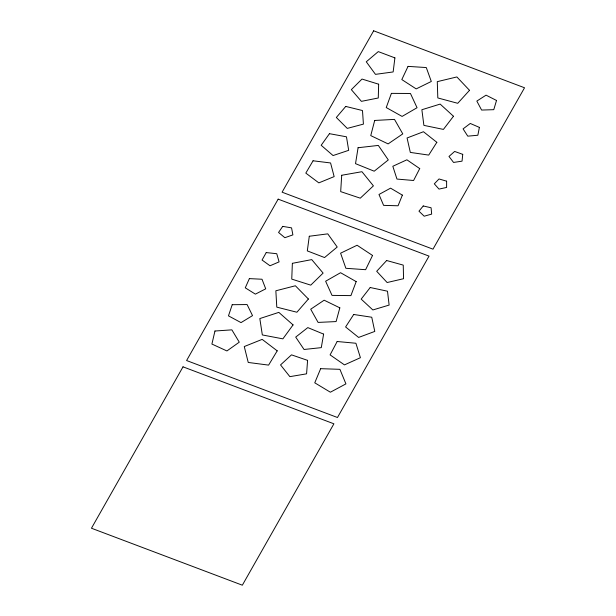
<?xml version="1.0" encoding="UTF-8"?>
<svg xmlns="http://www.w3.org/2000/svg" width="616" height="616" viewBox="0 0 616 616"><rect width="100%" height="100%" fill="white"/><g stroke="black" fill="none" stroke-linecap="round" stroke-linejoin="round"><path stroke-width="0.92" d="M446.623 181.181L446.608 187.449L439 189.089L434.311 183.845L439.023 178.956L446.623 181.181M378.648 84.207L378.27 97.99L361.4 101.355L351.343 89.651L362.008 79.056L378.648 84.207M292.361 263.325L291.753 279.11L310.757 285.139L323.107 273.088L311.742 259.606L292.361 263.325M341.711 175.26L340.679 191.622L360.275 198.175L373.411 185.863L361.939 171.702L341.711 175.26M307.584 360.36L306.583 373.835L289.866 376.653L280.542 364.918L291.491 354.855L307.584 360.36M462.732 154.346L462.054 161.153L453.561 162.447L448.979 156.449L454.647 151.444L462.732 154.346M394.902 57.881L393.154 71.941L375.467 74.359L366.274 61.793L378.286 51.605L394.902 57.881M309.286 236.251L307.307 250.897L324.563 257.55L337.214 247.024L327.766 233.857L309.286 236.251M358.081 147.725L355.524 163.656L374.197 171.202L388.296 159.929L378.332 145.422L358.081 147.725M323.616 334.118L321.29 347.64L304.05 349.48L295.711 337.098L307.808 327.596L323.616 334.118M479.394 127.396L477.847 135.243L467.767 136.159L463.086 128.883L470.278 123.462L479.394 127.396M214.961 331.015L211.904 344.051L226.927 350.951L239.27 342.173L231.87 329.853L214.961 331.015M374.697 120.451L370.755 135.605L388.111 143.905L402.779 133.888L394.494 119.396L374.697 120.451M339.832 307.846L336.097 321.575L318.095 322.414L310.71 309.209L324.147 300.2L339.832 307.846M496.519 100.47L493.77 109.679L481.604 110.064L476.838 101.086L486.055 95.157L496.519 100.47M232.224 304.704L228.467 315.854L241.018 322.607L252.529 315.623L247.101 304.558L232.224 304.704M391.399 93.37L386.24 107.554L402.094 116.424L417.055 107.723L410.448 93.478L391.399 93.37M356.187 281.612L350.904 295.618L332.024 295.387L325.625 281.227L340.563 272.711L356.187 281.612M402.363 195.126L398.059 205.775L383.606 205.374L378.979 194.487L390.567 188.149L402.363 195.126M320.659 368.668L314.761 382.813L330.376 392.215L345.923 383.884L339.916 369.33L320.659 368.668M249.372 278.617L245.276 287.826L255.378 294.14L265.719 288.835L262.008 279.24L249.372 278.617M408.054 66.382L401.809 79.572L416.185 88.897L431.308 81.466L426.287 67.552L408.054 66.382M372.541 255.455L365.619 269.7L345.869 268.291L340.594 253.184L357.08 245.245L372.541 255.455M419.727 168.591L413.59 180.496L396.958 179.064L392.823 166.274L406.891 159.798L419.727 168.591M337.168 341.51L330.091 354.878L344.46 364.888L360.414 357.704L355.909 343.251L337.168 341.51M266.228 252.575L262.062 260.029L270.016 265.781L279.094 261.877L276.753 253.715L266.228 252.575M183.021 366.836L91.461 528.228L242.342 585.2L333.903 423.808L183.021 366.836M278.155 199.145L186.594 360.537L337.476 417.509L429.036 256.117L278.155 199.145M373.658 30.8L282.097 192.192L432.979 249.164L524.539 87.772L373.658 30.8M313.067 160.791L305.813 173.104L318.842 182.875L334.149 176.6L330.576 162.955L313.067 160.791M277.215 350.843L268.607 365.111L248.24 362.454L244.267 346.546L262.17 339.377L277.215 350.843M436.836 142.311L428.721 155.093L410.318 152.414L407.068 137.976L423.454 131.732L436.836 142.311M353.715 314.483L345.599 326.965L358.62 337.437L374.782 331.423L371.748 317.232L353.715 314.483M282.705 226.38L278.555 232.463L284.854 237.707L292.885 234.873L291.56 227.866L282.705 226.38M329.46 133.68L321.175 145.276L333.056 155.555L348.687 150.327L346.469 136.806L329.46 133.68M293.062 324.909L282.875 338.854L262.331 334.942L259.821 318.572L278.817 312.374L293.062 324.909M453.476 116.255L443.412 129.406L423.885 125.371L421.875 109.733L440.163 104.096L453.476 116.255M370.216 287.518L361.176 299.106L372.857 309.956L389.127 305.074L387.495 291.206L370.216 287.518M423.238 205.96L418.972 211.18L424.185 216.208L431.67 214.091L431.085 207.761L423.238 205.96M345.753 106.429L336.344 117.471L347.262 128.398L363.417 124.116L362.485 110.541L345.753 106.429M308.393 299.014L296.904 312.235L276.792 307.145L275.853 290.791L295.38 285.77L308.393 299.014M469.515 90.321L457.742 103.303L437.814 97.944L437.283 81.651L456.872 76.946L469.515 90.321M386.656 260.522L376.692 271.286L387.133 282.528L403.549 278.717L403.249 265.111L386.656 260.522"/></g></svg>
